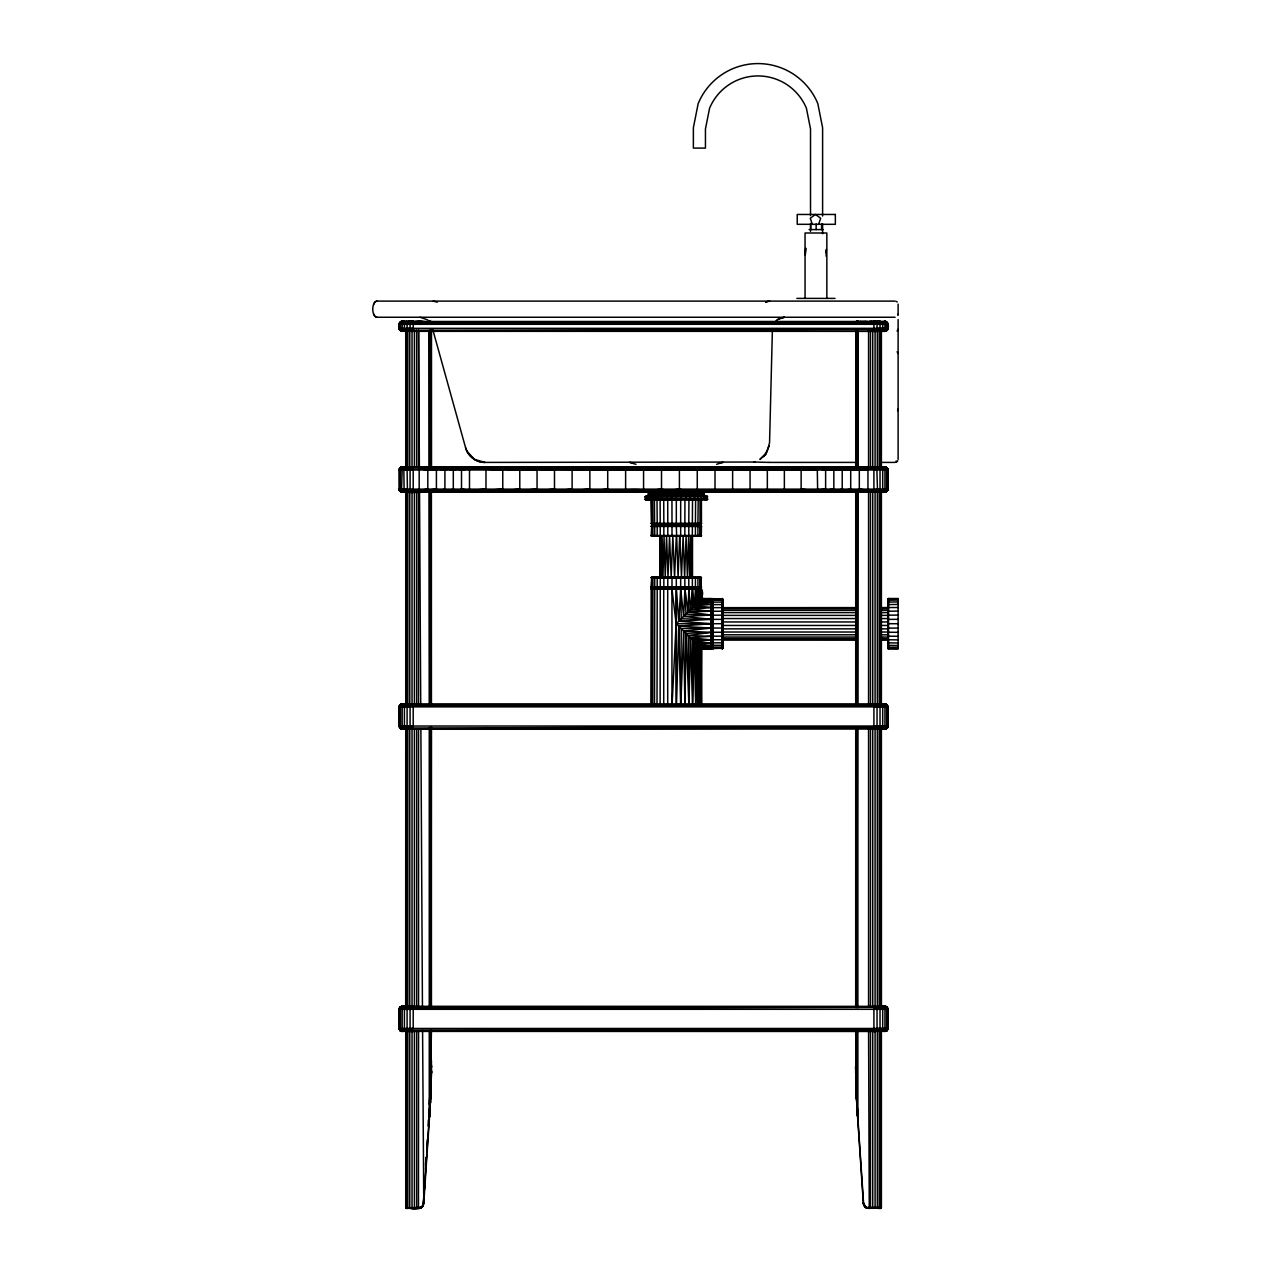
<?xml version="1.0" encoding="UTF-8"?>
<svg xmlns="http://www.w3.org/2000/svg" width="1272" height="1272" viewBox="0 0 1272 1272"><rect width="100%" height="100%" fill="white"/><g stroke="black" fill="none" stroke-linecap="round" stroke-linejoin="round"><path stroke-width="1.5" d="M430.572 433.386L430.636 330.227L430.683 467.142M430.572 1030.241L429.507 1117.039L423.767 1203.376L422.336 1206.874L419.299 1208.4L422.336 1206.874L423.767 1203.312L422.574 1030.288M430.572 1007.313L430.604 727.346M430.604 705.022L430.62 490.849L430.906 703.702M429.332 1115.099L431.144 1083.998L431.16 1030.447L430.715 1095.876L423.274 1205.315C420.173 1211.262 409.505 1208.4 405.736 1207.398L405.736 1030.765M431.335 727.298L431.16 1007.631L430.922 727.536M431.256 703.702L431.319 490.897L431.415 703.845M431.367 467.222L431.367 330.227M430.556 1082.567L431.462 1067.526L430.572 1050.068L431.208 1074.872L429.507 1117.039L431.399 1074.808L430.572 1050.068L431.367 1073.043L430.54 1050.386L430.524 1068.798M676.116 623.503L701.524 648.911L711.541 648.656L711.541 628.034L712.622 625.872L711.605 623.709L676.116 623.773L676.322 588.92L678.787 621.229L711.096 623.709L678.787 626.174L676.434 703.988L676.116 623.503L671.95 588.92L674.16 587.41C682.364 593.436 708.075 578.951 701.524 598.508L676.116 623.916L672.141 703.973M856.247 1030.559L856.247 1091.917L857.869 1117.054L856.787 1103.73L855.659 1067.526L856.819 1048.891L855.674 1071.231L857.185 1110.742L863.306 1202.899L866.041 1207.907C870.016 1209.608 861.764 1206.094 863.561 1202.915L856.485 1097.847L855.69 1030.924M855.69 1007.329L855.722 727.361M855.706 703.845L855.738 491.008L855.865 703.702M855.738 467.365L855.754 330.243M856.199 727.536L856.008 1007.631L855.881 727.536M856.215 703.702L856.374 490.897L856.517 705.022M856.263 1006.868L856.342 728.999M856.358 703.273L856.422 490.928M856.438 467.142L856.485 330.227L856.565 467.365M857.01 1031.767L856.931 1103.317L857.869 1117.054L856.485 1097.847L856.549 1030.241M857.042 1005.929L857.376 727.711M857.408 703.861L857.662 491.215M857.694 467.365L857.869 330.243L857.869 467.317M431.431 1030.924L430.079 1105.702L430.111 1031.767M856.231 1052.373L856.39 1091.996L855.659 1067.526L856.724 1050.163L855.738 1071.263L856.74 1099.835L855.659 1067.526L856.549 1050.068L855.881 1071.294L856.899 1105.686L856.883 1031.767M884.612 703.877L887.236 704.863L888.031 706.866L399.106 706.866C403.415 702.844 401.729 702.748 399.106 706.866L399.106 726.026L888.031 726.026L887.729 727.346L884.183 729.031C881.226 728.236 889.478 729.969 887.665 726.026L887.665 706.866C885.551 702.701 883.833 702.891 888.031 706.866L887.904 726.757L886.043 728.856L882.879 728.522M882.879 1030.94L886.886 1030.813L888.031 1028.46L886.886 1030.813L883.134 1030.94L886.043 1031.29L887.904 1029.175L887.729 1007.996L885.678 1006.359L402.509 1006.295L400.235 1006.931L399.106 1009.3L399.106 1028.46L400.235 1030.813L402.509 1031.465L403.987 1030.94L400.235 1030.813L399.106 1028.46L888.031 1028.46L887.904 1008.585L886.886 1006.931L884.469 1006.295L883.134 1006.82L886.886 1006.931L888.031 1009.3L399.106 1009.3L400.235 1006.931L402.652 1006.295L403.987 1006.82L400.235 1006.931L399.106 1009.3M651.757 577.409L651.375 587.346L651.725 577.329L700.618 577.329L701.142 586.917L660.279 587.346L660.407 536.005L660.788 577.329M692.365 525.988L692.238 577.329L691.873 536.005L691.3 577.329L690.569 536.005L689.678 577.329L688.613 536.005L687.421 577.329L686.085 536.005L684.638 577.329L683.096 536.005L681.474 577.329L679.789 536.005L651.185 535.75L651.725 525.924L701.46 526.179L701.27 535.941L679.645 536.005L678.071 577.329L676.322 525.988M711.541 647.146L700.443 647.83L701.095 704.004L701.413 648.784L711.605 648.402M430.874 1030.559L430.652 1093.952L431.447 1071.231L431.431 1073.012M430.636 1051.737L431.001 1084.237L431.176 1058.129L431.462 1067.526M856.247 1088.101L856.549 1050.068L856.342 1051.674M855.738 1067.812L856.724 1050.163L856.024 1086.129M431.319 1078.115L431.319 1076.668L429.252 1117.054L431.447 1069.482L431.144 1078.561L431.383 1071.263M680.727 703.925L681.236 628.622L711.541 628.034L712.622 630.149L711.35 632.295L688.2 635.587L688.883 703.973L685.974 633.345L711.096 632.327L683.636 631.023L680.854 703.941M431.033 1088.037L430.652 1093.952M855.977 1084.205L856.024 1030.447L856.183 1086.161M648.656 491.787L648.704 490.626C636.382 488.559 623.868 490.07 611.307 490.626L607.714 489.132L592.72 490.626L589.858 489.132L556.277 491.723L554.497 489.132L554.497 469.972L556.134 469.241C658.864 469.829 761.658 470.211 864.849 468.414L887.745 469.241L887.792 490.292L886.155 491.914L881.114 491.787M855.706 1062.899L856.724 1050.163M430.493 1099.771L429.888 1109.216L430.715 1095.876L429.252 1117.054L429.252 1031.528M630.26 469.241L630.403 467.38M685.004 703.957L685.974 633.345M855.754 1073.027L855.738 1069.514M888.031 623.709L888.524 598.508L898.112 598.508L898.112 648.911L888.269 648.847L888.031 623.709L898.112 623.709M429.65 1115.449L429.507 1117.007L429.841 1112.316L429.252 1117.054L430.381 1101.727M430.286 1101.791L429.252 1117.054L429.841 1112.316M431.144 1059.958L431.176 1058.129M689.011 703.988L690.33 637.701L711.35 636.27L712.622 634.203L711.605 632.2M712.686 619.369L713.115 648.529L722.703 648.005L722.703 599.891L722.194 598.889L712.861 598.953L712.686 619.369L722.623 619.369M855.69 1072.996L855.738 1071.263L855.992 1072.709M856.74 1099.835L856.167 1090.009L856.644 1097.863L856.247 1091.917M692.62 703.973L694.146 641.533L711.541 639.737M887.745 469.241L886.282 467.317L883.118 467.38L886.155 467.174L887.792 468.812L887.792 490.292L886.393 491.723L864.785 492.153L864.849 490.595L859.316 489.132L855.102 490.595L850.714 489.132L834.75 491.803M898.112 598.889L888.094 599.128L888.031 609.193M695.736 703.925L697.279 644.666L711.541 642.821M772.358 331.006L769.56 442.751L766.873 452.323L759.925 459.446L766.014 453.834L763.598 456.696M431.176 1056.364L430.667 1052.469M431.224 1082.265L430.874 1088.101M611.53 469.241L611.88 467.38M688.804 588.491L688.2 611.832L711.541 615.171L712.622 617.27L711.541 628.034M406.007 491.787L400.966 491.914L399.329 490.292L399.376 469.241L419.172 468.812L427.805 469.972L429.093 466.951L411.174 467.317L410.077 469.972L410.077 489.132L411.476 492.153L884.914 492.153L887.458 490.626L887.665 489.132L884.914 492.153L883.436 491.787L884.946 489.132L884.946 469.972L883.245 467.317L881.019 467.38M699.775 588.491L699.6 600.416L711.541 602.101L711.541 619.369L712.622 621.531L711.605 623.709M407.867 1030.765L407.867 1207.398C411.81 1209.243 417.232 1208.702 421.302 1207.049L423.194 1204.6L423.783 1197M424.228 1185.186L424.53 1177.3M855.69 1072.614L855.738 1071.263M880.144 639.816L888.031 639.816L888.269 648.466L898.112 648.529M648.974 467.38L649.038 469.241M676.322 536.005L674.573 577.329L672.856 536.005L671.171 577.329L669.549 536.005L668.007 577.329L666.56 536.005L665.224 577.329L664.032 536.005L662.966 577.329L662.076 536.005L661.345 577.329L660.788 536.005L660.407 577.329L660.12 499.705M430.89 1090.199L430.874 1091.933C431.669 1061.611 430.524 1096.146 431.049 1082.329M430.477 1097.879L430.715 1095.876L430.62 1097.847M430.588 1087.926L431.033 1078.211L431.24 1080.405M423.56 1202.819L423.862 1197L423.767 1203.376L422.336 1206.874M424.164 1191.085L424.896 1177.268M425.5 1165.438L425.913 1157.552M430.429 1101.775L430.079 1105.702L430.445 1101.775L430.19 1103.746M592.895 469.241L593.436 467.38M648.704 490.626L661.504 489.132L667.418 490.626L667.196 491.787M805.621 248.342L805.255 255.068L805.796 248.342M826.132 252.858L826.323 249.487L826.116 256.213M424.244 1191.085L425.055 1177.268M425.5 1169.381L426.2 1157.536M426.772 1147.678L427.233 1139.792M428.028 1125.974L428.378 1120.06M429.3 1104.271L429.634 1098.356M408.582 329.734L407.326 331.34L405.879 330.338L404.416 328.335L404.416 324.296L411.587 323.581C412.239 319.574 425.516 321.657 429.252 322.293L431.335 321.784L399.885 322.293C397.389 325.521 399.042 333.502 404.242 330.831L405.148 329.734M408.058 728.522L406.531 728.856L404.416 726.026L404.416 706.866L410.077 706.866L411.587 706.151L411.969 703.877L875.152 703.877L885.678 703.925L887.665 706.866L886.791 706.151M408.058 1030.94L406.531 1031.29L404.416 1028.46L404.416 1009.3L410.077 1009.3L411.587 1008.585L411.969 1006.295L413.209 1006.359L413.209 1031.401L411.969 1031.465L401.078 1031.29L399.217 1029.175L399.392 1007.996L401.443 1006.359M405.148 322.897L404.242 321.816C399.456 319.256 398.47 325.775 399.217 329.066L401.078 331.165L411.969 331.34L875.152 331.34L875.534 329.066L877.044 328.335L882.704 328.335L882.704 324.296L880.971 321.419M404.242 728.522L400.235 728.395L399.106 726.026L401.078 728.856L411.969 729.031L875.152 729.031L875.534 726.757L877.044 726.026L882.704 726.026L882.704 706.866L879.811 703.877M855.786 1062.931L855.961 1067.621M405.498 1029.175L410.077 1028.46L411.587 1029.175L411.794 1031.29L413.209 1031.401L875.152 1031.465L875.534 1029.175L877.044 1028.46L882.704 1028.46L882.704 1009.3L880.59 1006.47L879.063 1006.82M504.539 467.38L503.537 467.317L502.758 469.972L466.713 468.366L419.172 468.812L436.407 469.972L438.538 469.241L439.253 467.38M574.419 469.241L575.151 467.38M399.456 328.335L401.443 331.276L404.925 329.734L401.555 331.165L399.456 328.335L400.33 329.066M402.938 703.877L399.392 705.562L399.392 727.346L401.443 728.983L403.987 728.522L401.237 728.856L399.106 726.026M400.95 1030.463L399.456 1028.46L401.443 1031.401L404.242 1030.94M856.597 1099.803L857.869 1117.054L857.869 1031.528M855.865 1058.097L855.865 1059.926L856.056 1054.695M405.784 1207.891L419.919 1207.891L422.431 1206.603L421.08 1207.907M405.498 323.581C406.181 320.083 407.644 322.229 404.369 321.482L402.175 324.296L402.175 328.335L404.369 331.165L407.088 329.734M898.112 409.043L897.571 410.665M855.754 322.293L856.692 321.275L855.754 322.293L887.236 322.293C889.748 325.521 888.079 333.502 882.879 330.831L881.973 329.734M880.653 1030.765L880.653 1207.398L879.27 1208.4L880.971 1208.273L867.472 1208.273L864.515 1206.174L863.306 1202.867L865.866 1207.557L881.385 1207.398L880.431 1208.4L881.385 1207.398L881.385 1030.765M556.134 469.241L557.072 467.38M431.144 1078.561L431.176 1076.7M855.865 1080.405C855.802 1066.906 856.056 1081.995 855.802 1076.668L855.786 1078.497M856.485 1051.737L856.231 1055.41M430.238 1105.67L430.047 1107.578L430.063 1103.412L429.984 1107.658M887.458 490.626L864.849 490.595C804.222 490.404 745.615 488.702 686.069 490.626L685.656 491.787M438.538 469.241L444.914 469.972L448.11 469.241L449.175 467.38M431.192 1082.297L431.144 1083.998M405.498 329.066L410.077 328.335L411.587 329.066L411.969 331.34L412.239 329.734L413.209 330.704L884.612 331.34L887.236 330.338L873.912 330.704L874.882 329.734L875.152 331.34L886.043 331.165M854.673 491.803L855.102 490.595M856.151 321.784L865.994 321.275L868.569 322.293L869.269 321.275L875.152 321.307L874.882 322.897L873.912 321.943L407.867 322.293L406.325 321.307M429.634 1113.843L429.252 1116.959L429.745 1112.269M711.541 602.101L711.35 598.953L701.413 598.619L701.015 588.427M482.342 491.612L487.685 491.787L419.172 491.914C456.473 489.625 395.131 496.032 399.456 489.132L399.329 468.812L400.966 467.174L404.003 467.38L400.966 467.174L399.376 469.241M521.6 491.787L519.787 489.132L519.787 469.972L537.054 469.972L539.249 467.38M882.545 467.38L885.248 467.317L887.665 469.972L887.379 468.366L884.787 466.951L402.334 466.951L399.106 469.972L888.031 469.972L886.012 467.317L883.849 467.174M429.252 1116.959L429.936 1110.742M520.407 469.241L521.727 467.38M448.11 469.241L453.293 469.972L457.475 469.241L458.89 467.38M630.117 491.787L629.99 490.626M704.577 490.626L703.988 491.787M399.885 1030.463L887.236 1030.463L884.612 1031.465L883.261 1030.94L885.884 1031.29L888.031 1028.46M895.075 317.253L376.925 317.253C371.345 316.394 371.345 301.957 376.925 301.114L895.075 301.114M671.473 496.255L671.473 499.642L707.582 499.212L707.041 496.175L645.079 496.684L645.604 499.705L671.473 499.642M681.172 499.642L681.172 496.255M484.171 467.476L487.748 467.38L486.635 467.317L485.983 469.972L485.983 489.132L487.128 492.153L461.482 492.153L825.608 492.153L826.482 490.595L825.623 489.132L825.623 469.972L826.593 469.288L867.949 468.812M702.955 492.852C693.129 493.393 679.614 491.072 671.68 494.172C679.614 497.257 693.129 494.951 702.955 495.476L702.828 492.662L704.45 494.172L702.828 496.175M680.838 495.476L680.838 492.852M457.475 469.241L461.513 469.972L466.57 469.241L467.746 466.951L476.666 466.951L467.158 467.317L486.206 468.366L810.709 468.366L833.828 469.972L867.949 469.972M671.998 525.988L671.998 535.941M651.121 499.705L651.646 523.905L680.663 523.841L680.695 499.705M671.998 577.409L671.998 587.346M680.663 535.941L680.663 525.988M680.663 587.346L680.663 577.409M408.407 323.581L409.457 321.275L413.209 321.419L413.209 331.276L411.667 330.338L399.885 330.338M408.407 706.151L409.536 703.877M408.407 1008.585L409.059 1006.47L410.013 1006.82M878.713 329.066L877.585 331.34L876.79 329.734M878.713 726.757L878.062 728.856L877.108 728.522M878.713 1029.175L878.062 1031.29L877.108 1030.94M884.914 492.153L886.393 491.723L886.632 489.132L886.6 469.241L884.946 469.972M722.925 490.626L722.146 491.787M431.431 1062.931L431.256 1058.097M407.867 322.293L408.582 321.275L406.15 321.784M418.456 1207.891L418.552 1030.765M421.255 1207.557L419.649 1208.273M857.869 322.293L858.584 321.275L856.167 321.419M700.49 587.41L700.49 588.427L700.3 587.41L700.3 588.427L699.918 587.41L699.33 588.427L698.567 587.41L697.628 588.427L696.515 587.41L695.243 588.427L693.812 587.41L692.238 588.427L690.537 587.41L688.74 588.427L686.816 587.41L684.829 588.427L678.485 587.41L676.322 588.427L651.185 588.682L651.121 703.925M722.623 599.128L712.686 599.128M373.889 304.135L374.779 302.005M667.53 467.38L667.784 469.241M897.873 315.377L898.112 314.216M406.833 467.38L404.846 467.317L403.844 469.241L404.099 490.626L406.802 491.787M881.973 322.897L885.678 321.355L888.031 324.296L399.106 324.296L401.443 321.355L403.924 321.307L405.927 322.897M741.035 490.626L740.081 491.787M885.678 331.276L888.031 328.335L399.106 328.335L401.443 331.276M835.529 491.739L835.831 490.595L842.207 489.132L845.387 490.595L844.64 491.803M649.626 495.683L648.195 494.172L649.626 492.662M680.663 523.841L701.46 523.651L701.397 496.255M700.888 587.346L701.015 577.329M758.859 490.626L757.746 491.787M712.686 648.275L722.703 648.402M898.112 329.337L897.094 331.086M769.194 446.075L764.965 455.074M405.498 706.151L407.326 703.877M405.498 1008.585L406.531 1006.47L408.058 1006.82M881.623 329.066L879.811 331.34L878.539 329.734M881.623 726.757L880.59 728.856L879.063 728.522M881.623 1029.175L880.59 1031.29L879.063 1030.94M400.521 469.241L399.456 469.972L401.109 467.317L403.272 467.174M410.331 329.734L409.536 331.34L408.407 329.066M876.79 322.897L877.585 321.307L880.971 321.784M873.912 1030.813L875.327 1031.29L873.912 1031.401L873.912 1006.359L875.152 1006.295L875.534 1008.585L877.044 1009.3L881.623 1008.585M411.269 322.897L411.031 321.419M419.537 321.784L421.716 321.419M415.388 1208.273L418.552 1207.398M666.751 496.255L666.751 499.642M685.91 499.642L685.91 496.255M858.854 321.784L861.033 321.419M867.361 321.419L868.569 322.293L871.733 321.419M868.569 1030.765L869.269 1208.4L879.254 1207.398L879.254 1030.765M776.349 490.626L775.077 491.787M611.609 491.787L611.307 490.626M671.807 492.852C665.86 490.372 665.86 497.956 671.807 495.476M685.242 495.476L685.242 492.852M818.659 224.317L820.647 218.228L815.463 214.459L810.28 218.228L812.267 224.317M401.443 728.983L399.456 726.026L402.047 728.856L404.607 728.522M883.261 330.831L882.307 329.734L885.566 331.165L887.904 329.066L887.904 323.581L885.678 321.355L882.307 322.897L884.612 321.307L887.236 322.293M886.171 1007.297L887.665 1009.3L886.043 1006.47L882.879 1006.82M667.784 525.988L667.784 535.941M684.861 523.841L684.94 499.705M667.784 577.409L667.784 587.346M684.861 535.941L684.861 525.988M671.998 588.427L669.883 587.41L667.705 588.92L667.705 703.925M684.861 587.346L684.861 577.409M887.665 489.132L887.141 491.262L883.833 491.914M403.908 491.787L399.98 491.262L400.489 469.972L402.509 467.317L405.053 467.38M793.474 490.626L792.027 491.787M686.021 467.38L686.467 469.241M857.328 1110.774L857.058 1103.412L857.869 1117.054L856.74 1101.727M406.388 728.522L404.369 728.856L402.175 726.026L402.175 706.866L405.418 703.877M406.388 1030.94L404.369 1031.29L402.175 1028.46L402.175 1009.3L404.369 1006.47L406.388 1006.82L406.468 729.11M880.033 322.897L882.752 321.482L884.946 324.296L884.946 328.335L883.627 330.338L881.703 331.34L880.033 329.734M854.657 467.349L855.134 469.288M881.703 703.877L884.946 706.866L884.946 726.026L882.752 728.856L880.733 728.522M880.653 729.11L880.653 1006.947L882.752 1006.47L884.946 1009.3L884.946 1028.46L882.752 1031.29L880.733 1030.94M821.251 491.58L825.608 492.153L808.579 491.787L810.2 490.626L825.623 489.132M651.725 536.005L651.757 525.988M399.106 324.296L401.443 321.355L404.925 322.897C404.544 319.542 397.866 323.152 401.078 321.482L404.925 322.897L402.795 321.355M399.106 706.866L400.235 704.513L402.652 703.877M885.678 728.983L888.031 726.026M404.989 491.787L401.507 490.626L402.175 469.972L401.237 469.241M399.392 322.993L400.426 322.293L399.456 324.296L401.555 321.482M399.392 705.562L400.426 704.863L399.456 706.866L401.555 704.052L411.969 703.877M399.392 1007.996L400.426 1007.297L399.456 1009.3L401.555 1006.47L404.242 1006.82M887.729 329.655L886.695 330.338L887.665 328.335M887.347 726.757L886.695 728.029L886.632 706.866L883.197 703.877M887.729 1029.764L886.695 1030.463L887.665 1028.46L885.566 1031.29M662.251 496.255L662.251 499.642M690.394 499.642L690.394 496.255M405.927 329.734L402.683 331.165L400.489 328.335L400.489 324.296L402.683 321.482L404.003 321.943M405.1 728.522L402.683 728.856L400.489 726.026L400.489 706.866L403.924 703.877M405.1 1030.94L402.683 1031.29L400.489 1028.46L400.489 1009.3L402.683 1006.47L405.1 1006.82M881.194 322.897L884.438 321.482L886.632 324.296L885.471 330.338L883.197 331.34L881.194 329.734M886.632 726.026L884.438 728.856L882.021 728.522M882.021 1006.82L884.438 1006.47L886.632 1009.3L886.632 1028.46L884.438 1031.29L882.021 1030.94M863.561 1202.915L863.847 1205.315L867.472 1208.273M667.403 492.852C661.678 490.435 661.678 497.893 667.403 495.476M689.392 495.476L689.392 492.852M400.95 1007.297L399.456 1009.3M886.171 1030.463L887.665 1028.46M878.539 322.897L879.922 321.784M663.841 525.988L663.841 535.941M688.804 523.841L688.931 499.705M663.841 577.409L663.841 587.346M688.804 535.941L688.804 525.988M667.816 588.427L665.828 587.41L663.73 588.92L663.73 703.925M688.804 587.346L688.804 577.409M593.213 491.787L592.72 490.626M711.605 615.203L712.622 613.215L711.605 611.291L712.622 609.479L711.605 607.793L712.622 606.219L711.605 604.788L712.622 601.465L711.605 600.702L712.622 600.114L711.605 599.732L712.622 599.541L711.605 599.541L712.622 599.732M704.386 467.38L705.038 469.241M878.873 467.38L880.431 467.317L882.704 469.972L882.704 489.132L880.51 491.723L878.952 491.787M653.315 587.41L652.154 588.427L652.154 587.41L653.315 588.427L654.078 587.41L660.279 587.346M408.853 321.784L409.536 321.307L410.331 322.897M878.268 1207.891L876.09 1208.273M658.101 496.255L658.101 499.642M694.544 499.642L694.544 496.255M663.253 492.852L659.452 492.852L658.991 494.172L659.452 495.476L663.253 495.476M693.192 495.476L693.192 492.852M801.137 469.972L801.137 489.132L826.1 491.739L799.388 491.787L816.37 492.153L817.626 489.132L817.26 467.842L816.37 466.951L809.072 467.38L819.979 467.317L799.325 467.38L826.069 467.301L826.593 469.288M413.209 491.914L404.416 489.132M692.365 523.841L692.525 499.705M660.279 588.491L660.12 703.925M692.365 587.346L692.238 536.005L691.873 577.329L691.332 537.977M406.468 1207.398C409.107 1208.686 405.307 1209.052 406.468 1207.398L406.468 1030.765M651.503 499.705L651.503 523.396L654.571 523.905L654.396 496.255M407.215 322.293L408.392 321.307L409.441 322.897M649.833 496.175L648.958 494.172L649.833 492.662L694.814 492.662M702.955 495.476L648.943 495.476L694.814 496.175M439.349 491.787L436.407 489.132L411.238 491.723M888.031 648.386L888.094 599.128M722.56 467.38L723.418 469.241M844.624 467.349L845.451 469.288M574.96 491.787L572.114 489.132L556.055 490.626M804.222 491.628L799.945 492.153L877.219 491.723L873.912 491.914L876.821 492.153L877.489 490.626L876.79 466.951L809.66 466.951L826.466 468.414M877.712 1207.891L866.582 1208.146M879.159 1207.891L878.539 1208.4L880.622 1208.273M406.468 329.734L404.607 331.34L402.509 330.338M656.114 492.852L656.114 495.476M696.531 495.476L696.531 492.852M701.635 499.705C704.736 499.562 706.501 490.96 707.327 499.642L645.317 499.642L651.248 499.642L651.248 496.255M657.211 525.988L657.211 535.941M695.434 523.841L695.625 499.705M657.211 577.409L657.211 587.346M695.434 535.941L695.434 525.988M657.211 588.491L657.02 703.925M695.434 587.346L695.434 577.409M402.795 331.276L404.814 329.734L401.078 331.165M857.217 321.784L857.853 321.275L856.501 321.419M405.482 329.734L403.367 331.34L400.95 330.338M740.511 467.38L741.56 469.241M887.665 469.972L887.792 468.812M896.044 462.261L897.793 460.734M653.331 492.852L653.331 495.476M699.314 495.476L699.314 492.852M466.713 468.366L486.635 467.317L461.577 466.951L487.192 466.951L400.855 467.317L402.556 466.951M654.714 525.988L654.714 535.941M654.714 577.409L654.714 587.346M697.931 535.941L697.931 525.988M654.714 588.491L654.492 703.925M697.931 587.346L697.931 577.409M888.031 628.114L898.112 628.082M410.013 728.522L409.059 728.856L407.088 726.026L405.498 726.757M410.013 1030.94L409.059 1031.29L408.407 1029.175M877.108 1006.82L878.062 1006.47L878.713 1008.585M876.392 467.38L873.912 467.174L886.282 467.317L887.443 469.241M651.169 492.852L651.169 495.476M701.476 495.476L701.476 492.852M404.623 322.293L405.402 321.482L407.088 322.897M882.498 728.029L880.796 729.031M652.886 525.988L652.886 535.941M698.249 496.255L697.931 523.841L700.013 523.396L700.013 499.705M652.886 577.409L652.886 587.346L655.016 588.427L656.129 587.41L657.401 588.427L658.832 587.41L663.92 588.427M699.775 535.941L699.775 525.988M652.886 588.491L652.647 703.925M699.775 587.346L699.775 577.409M648.704 499.642C650.707 495.047 644.554 495.221 646.844 499.642M703.941 499.642L705.976 499.467L705.801 496.255M834.734 467.349L835.911 469.288M404.925 329.734L401.237 331.165L399.106 328.335M887.729 727.346L885.884 728.856L883.134 728.522L884.326 728.983M758.192 467.38L759.416 469.241M651.757 523.841L701.27 523.841L701.142 499.705M701.015 536.005L701.015 525.924M651.757 588.491L651.503 703.925M449.318 491.787L444.914 489.132L438.697 490.626M646.844 496.255L645.524 496.43L645.794 499.705M402.795 728.983L404.003 728.395L401.555 728.856L399.774 726.757L400.489 726.026M886.632 324.296L887.347 323.581L885.566 321.482M401.555 1031.29L399.774 1029.175L400.489 1028.46M886.632 706.866L886.695 704.863L884.183 703.877M886.632 1009.3L886.695 1007.297L883.261 1006.82L884.612 1006.295M765.251 467.38L766.126 467.317M766.237 491.723L765.362 491.787M539.105 491.787L537.054 489.132L537.054 469.972M712.686 600.257L722.623 600.257M722.623 647.146L712.686 647.146M888.094 600.257L898.112 600.018M775.538 467.38L776.953 469.241M828.231 467.38L829.169 467.317M828.978 491.723L828.04 491.787M528.691 491.787L527.88 491.723M527.419 467.317L528.246 467.38M882.243 492.153L885.376 491.723L882.704 489.132M712.686 602.101L722.623 602.101M711.541 645.317L699.6 646.987L698.249 703.957L698.551 645.938L711.096 645.54L697.279 644.666L698.09 703.925M722.623 645.317L712.686 645.317M888.094 602.101L898.112 601.879M402.509 322.293L404.607 321.307L406.468 322.897M884.612 728.029L881.432 728.522M782.471 467.38L783.473 467.317M783.568 491.723L782.566 491.787M399.456 324.296L400.33 323.581M399.456 706.866L400.33 706.151M887.665 726.026L885.073 728.856L882.514 728.522M792.504 467.38L793.569 467.317L794.11 469.241M511.328 491.787L510.39 491.723M509.929 467.317L510.867 467.38M712.686 604.598L722.623 604.598M722.623 642.821L712.686 642.821M888.094 604.598L898.112 604.407M459.081 491.787L453.293 489.132L448.348 490.626M400.95 322.293L403.367 321.307L405.482 322.897M776.047 320.687L779.577 318.334L784.49 317.253L777.383 319.638M818.802 467.38L476.078 467.317M504.443 491.787L503.442 491.723L502.758 489.132L502.758 469.972M402.509 703.877L399.885 704.863L887.236 704.863M402.509 1006.295L403.86 1006.82L399.885 1007.297L887.236 1007.297M886.043 704.052L873.912 703.925L873.912 728.983L884.612 729.031L887.236 728.029L401.078 728.856M494.331 491.787L493.266 491.723M492.789 467.317L493.854 467.38M401.062 329.066L402.175 328.335M884.946 324.296L886.059 323.581M401.062 726.757L402.175 726.026M888.031 647.194L898.112 647.384M884.946 706.866L886.059 706.151M401.062 1029.175L402.175 1028.46M884.946 1009.3L886.059 1008.585M712.686 607.666L856.533 607.603M399.456 469.972L400.966 467.174M877.569 469.241L881.21 469.241M468.541 491.787L461.513 489.132L457.793 490.626M880.033 469.972L880.033 489.132L873.912 491.262M409.155 491.787L402.175 489.132M712.622 646.717L711.605 647.877L712.622 647.877L711.605 647.687L712.622 647.289L711.605 646.717L712.622 645.953L711.605 645.015L712.622 643.902L711.605 642.614L712.622 641.199L711.605 636.111M407.899 491.723L407.438 490.626L410.077 489.132L413.209 490.292L428.934 490.626L466.935 490.626L485.983 489.132M419.76 321.419L412.033 322.293L410.745 321.307L410.125 322.293L413.209 321.943L412.239 322.897L411.969 321.307M428.267 321.784L421.604 321.784M867.583 321.784L860.921 321.784M878.268 321.784L871.622 321.784M408.853 1207.891L415.499 1207.891M868.569 1207.398L876.201 1207.891M887.792 490.292L884.676 492.153M403.017 329.066L404.416 328.335M882.704 324.296L884.104 323.581M403.017 726.757L404.416 726.026M882.704 706.866L884.104 706.151M403.017 1029.175L404.416 1028.46M882.704 1009.3L884.104 1008.585M712.686 611.228L722.623 611.228M722.623 636.175L712.686 636.175M888.094 611.228L898.112 611.101M883.118 321.943L884.326 321.355M399.106 1028.46L400.235 1030.813L404.003 1030.813M883.118 1006.931L884.326 1006.359M816.37 466.951L799.881 466.951L806.051 467.492M816.37 492.153L818.58 491.787M405.689 728.522L402.509 728.029M405.689 1030.94L403.463 1031.29M716.645 464.296L722.369 462.436M873.912 330.704L875.327 331.165L873.912 331.276L873.912 321.355L878.062 321.419L880.033 324.296L881.623 323.581M877.585 703.877L878.713 706.151L881.623 706.151M882.704 469.972L884.358 469.241M411.667 330.338L887.904 329.066M399.217 323.581L873.912 322.993L875.454 322.293L875.152 321.307M399.885 728.029L887.904 726.757M399.217 706.151L873.912 705.562L875.454 704.863L875.152 703.877M411.667 1030.463L887.904 1029.175M399.217 1008.585L875.454 1007.297M399.217 329.066L413.209 328.335M873.912 324.296L887.904 323.581M399.217 726.757L413.209 726.026M873.912 706.866L887.904 706.151M399.217 1029.175L413.209 1028.46M873.912 1009.3L887.904 1008.585M402.175 469.972L403.844 469.241M873.912 322.993L877.044 324.296L878.713 323.581M408.407 726.757L410.077 726.026L413.209 727.346M873.912 705.562L877.044 706.866L878.713 706.151M402.795 1031.401L403.86 1030.94L401.078 1031.29M431.256 1059.926L431.033 1058.924M881.321 492.153L882.307 491.723M403.86 321.816L413.209 321.355L410.745 321.307M767.239 301.48L765.585 302.148L769.64 301.114M873.912 331.276L874.993 330.831M873.912 728.983L886.043 728.856M873.912 1031.401L886.043 1031.29M404.607 1030.94L402.047 1031.29M882.514 1006.82L885.073 1006.47M711.541 599.128L701.524 598.508M873.912 490.292L877.044 489.132M712.686 615.171L722.623 615.171M722.623 632.248L712.686 632.248M888.094 615.171L898.112 615.092M403.288 491.914L400.966 491.914L399.329 490.292M882.053 467.38L884.612 467.317M884.692 491.723L882.132 491.787M875.534 323.581L875.454 322.293L873.912 321.943L875.327 321.482L873.912 321.355L883.261 321.816M873.912 704.513L875.327 704.052M413.209 1030.813L411.794 1031.29L413.209 1031.401M873.912 1006.931L886.043 1006.47M403.876 467.317L406.102 467.38M857.471 1115.449L857.185 1110.742L857.614 1117.007M401.873 467.317L404.575 467.38M404.464 491.787L400.76 490.626L400.728 491.723L411.699 491.787M404.416 469.972L410.077 469.972M431.208 1062.963L431.447 1066.111M399.742 468.366L413.209 467.842M649.833 492.662L648.943 492.852L703.702 492.852L702.828 492.662M431.256 1067.844L431.383 1066.143L431.462 1067.78M406.531 321.482L408.582 322.897M411.047 321.816L413.209 321.355L410.411 321.482L413.209 321.943L411.667 322.293L413.209 322.993M835.831 490.595L833.828 489.132L809.771 491.723M405.402 704.052L406.325 703.877M405.402 1006.47L406.325 1006.295M880.796 1031.465L881.735 1031.29M375.876 301.321L376.925 301.114M864.849 469.288L864.849 468.414L867.949 467.842L887.379 468.366M649.69 492.852L650.787 492.662M652.886 587.346L651.757 587.346M722.623 628.034L712.686 628.034M888.094 619.369L898.112 619.337M873.912 467.842L877.171 467.317L873.912 467.174M702.446 495.683L703.702 495.476M399.98 490.626L399.456 489.132L399.662 490.626L413.209 490.292M719.395 463.008L723.196 462.404M403.463 704.052L404.607 703.877M403.463 1006.47L405.689 1006.82L405.736 729.11M883.658 1031.29L881.432 1030.94M428.855 469.241L486.206 468.366M707.041 499.705L705.849 499.705M700.999 523.905L699.807 523.905M419.172 490.292L427.805 489.132L429.141 492.153M402.047 704.052L403.367 703.877M402.047 1006.47L404.607 1006.82M885.073 1031.29L882.514 1030.94M659.452 495.476L657.847 496.175M667.418 490.626L679.407 489.132L686.069 490.626M877.473 468.366L873.912 468.812L877.044 469.972M854.975 491.739L867.949 491.262M403.86 330.831L413.209 330.704M873.912 321.943L874.993 321.816M855.086 468.414L867.949 467.174L864.785 466.951L864.849 468.414M466.935 490.626L486.556 491.723L467.953 492.153L487.685 491.787M753.278 462.038L484.982 462.404C476.141 462.531 467.873 456.139 465.568 447.649L432.862 329.909M502.758 489.132L467.365 491.723L476.555 491.723M537.054 489.132L503.442 491.723M538.072 490.626L554.497 489.132M503.076 490.626L519.787 489.132M413.209 321.355L412.128 321.816M401.078 704.052L413.209 703.925L413.209 728.983L411.794 728.856L411.587 726.757M401.078 1006.47L413.209 1006.359M810.248 467.317L810.709 468.366L826.069 467.301L800.438 467.317M462.006 491.787L465.854 491.58M711.541 600.257L699.6 600.416L697.931 588.491M799.388 491.787L804.747 491.612M711.541 611.228L688.2 611.832L684.861 588.491M815.893 491.914L825.099 491.803M809.087 229.596L823.191 229.596M796.876 298.395L835.02 298.395M401.078 321.482L886.043 321.482M405.784 321.784L431.335 321.784M855.786 321.784L881.337 321.784M769.067 462.404L857.487 462.404M881.226 462.404L895.075 462.404M817.626 469.972L466.57 469.241M399.106 489.132L888.031 489.132M810.2 490.626L469.591 490.292L461.513 489.132L461.513 469.972M648.402 493.409L704.259 493.409M648.195 494.172L704.45 494.172M648.402 494.919L704.259 494.919M645.143 496.43L707.502 496.43M645.079 496.684L707.582 496.684M645.079 499.212L707.582 499.212M645.143 499.467L707.502 499.467M651.121 523.396L701.524 523.396M651.185 523.651L701.46 523.651M651.375 525.988L701.27 525.988M651.185 526.179L701.46 526.179M651.121 526.433L701.524 526.433M651.121 535.496L701.524 535.496M651.185 535.75L701.46 535.75M651.375 535.941L701.27 535.941M651.375 577.409L701.27 577.409M651.185 577.583L701.46 577.583M651.121 577.838L701.524 577.838M651.121 586.917L701.524 586.917M651.185 587.155L701.46 587.155M651.375 587.346L701.27 587.346M651.375 588.491L701.27 588.491M651.185 588.682L701.46 588.682M651.121 588.92L701.524 588.92L701.413 598.619L711.096 598.508L711.096 648.911L701.413 648.784L701.524 703.941L701.524 648.911M880.144 607.603L898.112 607.507M722.703 607.793L856.533 607.793M880.144 607.793L888.031 607.793M722.703 608.159L856.533 608.159M880.144 608.159L888.031 608.159M722.703 608.716L856.533 608.716M880.144 608.716L888.031 608.716M722.703 610.353L856.533 610.353M880.144 610.353L888.031 610.353M722.703 612.611L856.533 612.611M880.144 612.611L888.031 612.611M722.703 615.394L856.533 615.394M880.144 615.394L888.031 615.394M722.703 618.558L856.533 618.558M880.144 618.558L888.031 618.558M722.703 621.96L856.533 621.96M880.144 621.96L888.031 621.96M712.686 623.709L722.623 623.709M722.703 625.458L856.533 625.458M880.144 625.458L888.031 625.458M722.703 628.861L856.533 628.861M880.144 628.861L888.031 628.861M722.703 632.025L856.533 632.025M880.144 632.025L888.031 632.025M898.112 632.327L888.094 632.248M722.703 634.792L856.533 634.792M880.144 634.792L888.031 634.792M898.112 636.302L888.094 636.175M722.703 637.049L856.533 637.049M880.144 637.049L888.031 637.049M722.703 638.687L856.533 638.687M880.144 638.687L888.031 638.687M722.703 639.244L856.533 639.244M880.144 639.244L888.031 639.244M722.703 639.625L856.533 639.625M880.144 639.625L888.031 639.625M856.533 639.816L712.686 639.737M898.112 639.911L888.094 639.737M898.112 643.012L888.094 642.821M898.112 645.54L888.094 645.317M420.014 1207.398L406.15 1207.891M881.337 1207.891L867.202 1207.891L864.785 1206.874M420.539 1208.146L409.409 1207.891M468.319 467.38L487.748 467.38M800.501 491.723L816.847 491.914M428.982 467.317L419.172 467.174L429.093 466.951M755.298 462.07L769.019 462.404M799.325 467.38L802.918 467.476M688.2 635.587L711.096 636.302M711.096 647.384L699.6 646.987L699.982 703.957L700.443 647.83L711.096 648.529L701.047 648.418L701.142 703.925M864.737 491.803L867.949 491.914L864.785 492.153M711.096 600.018L700.443 599.589L700.013 588.92M538.12 469.241L554.497 469.972M503.044 469.241L519.787 469.972M419.172 491.262L429.03 491.723M425.897 491.612L429.268 491.787M419.172 467.842L428.887 468.366M711.096 611.101L690.33 609.701L688.931 588.92M867.949 467.174L864.785 466.951L867.949 467.842M873.912 1006.359L875.327 1006.47M430.954 321.419L429.268 321.275L429.904 321.784M420.142 317.253L427.758 319.924M884.469 703.877L887.061 704.863L888.031 706.866M657.847 492.662L659.452 492.852M413.209 467.174L411.651 467.38M433.275 301.114L437.282 302.195M883.754 703.877L885.073 704.052M867.949 490.292L859.316 489.132L859.316 469.972M817.53 468.812L825.623 469.972M884.565 466.951L886.155 467.174M882.514 703.877L883.658 704.052M883.658 1006.47L881.432 1006.82L881.385 729.11M629.449 462.404L636 464.296M702.446 492.662L703.702 492.852M857.089 1109.184L856.676 1101.759L856.931 1103.746M711.541 619.369L681.236 618.796L680.663 588.491M880.622 321.419L878.539 321.275L879.254 322.293M430.62 321.419L428.537 321.275L429.252 322.293M406.499 1208.273L408.582 1208.4L407.962 1207.891M649.69 495.476L650.787 496.175M406.325 331.34L404.623 330.338M880.796 703.877L881.735 704.052M406.325 729.031L404.623 728.029M880.796 1006.295L881.735 1006.47M405.402 1031.29L406.325 1031.465M630.292 462.436L633.265 463.008M375.765 317.014L376.925 317.253M410.983 468.366L413.209 468.812M411.667 728.029L413.209 728.983M466.888 451.147L474.329 459.367L484.982 462.404C476.141 462.515 467.889 456.155 465.568 447.649M402.445 492.153L399.662 490.626M411.063 490.626L413.209 491.262M410.935 469.241L413.209 469.972M411.794 704.052L413.209 704.513M411.794 1006.47L413.209 1006.931M411.587 329.066L413.209 329.655M873.912 1007.996L875.534 1008.585M411.587 1029.175L413.209 1029.764M881.273 466.951L882.275 467.317M412.128 330.831L413.209 331.276M873.912 328.335L875.534 329.066M411.587 323.581L413.209 324.296M873.912 726.026L875.534 726.757M411.587 706.151L413.209 706.866M873.912 1028.46L875.534 1029.175M411.587 1008.585L413.209 1009.3M873.912 329.655L875.454 330.338M873.912 727.346L875.454 728.029M411.667 704.863L413.209 705.562M873.912 1029.764L875.454 1030.463M411.667 1007.297L413.209 1007.996M471.228 467.174L469.861 467.842L469.495 469.972L469.495 489.132C468.398 490.944 472.325 492.82 470.274 491.914M884.326 331.276L882.275 329.655M883.118 1030.813L884.326 1031.401M402.795 1006.359L404.003 1006.931M896.235 301.353L897.221 302.005M882.704 328.335L884.104 329.066M403.017 323.581L404.416 324.296M882.704 726.026L884.104 726.757M403.017 706.151L404.416 706.866M882.704 1028.46L884.104 1029.175M403.017 1008.585L404.416 1009.3M885.678 1006.359L888.031 1009.3M711.541 607.666L694.146 605.885L692.365 588.491M884.946 328.335L886.059 329.066M401.062 323.581L402.175 324.296M884.946 726.026L886.059 726.757M401.062 706.151L402.175 706.866M884.946 1028.46L886.059 1029.175M401.062 1008.585L402.175 1009.3M409.139 467.38L407.867 467.317L407.088 469.972L407.438 490.626M711.541 604.598L697.279 602.753L695.434 588.491M896.044 461.084L896.903 461.8M400.489 469.972L399.329 468.812M897.094 351.788L898.112 353.536M856.453 1090.295L856.66 1095.144M884.946 489.132L886.361 490.626M652.886 523.841L652.647 499.705M657.211 523.841L657.02 499.705M880.033 489.132L881.067 490.626M400.489 489.132L401.507 490.626M374.779 316.362L373.889 314.216M407.183 321.816L407.803 322.897M663.841 523.841L663.73 499.705M667.784 523.841L667.705 499.705M856.231 1090.199L856.39 1091.996M856.549 1096.671L856.422 1095.844L856.644 1097.863M671.998 523.841L671.95 499.705M810.709 468.366L810.852 469.241M857.519 1113.906L857.28 1112.316L857.869 1117.054L857.376 1112.269M856.899 1105.686L857.137 1107.642M855.802 1076.668L855.977 1078.561M855.865 1059.926L855.945 1058.129L855.977 1059.958M875.454 704.863L875.534 706.151M680.615 703.988L678.787 626.174L711.096 628.082L683.636 631.023L684.877 703.941M418.599 330.227L419.378 467.062M419.522 490.865L420.73 705.038M420.873 728.84L422.447 1006.486M856.581 490.913L856.708 703.861M856.708 727.711L856.867 1005.929M430.699 490.928L430.763 703.273M430.779 728.999L430.858 1006.868M429.427 467.365L429.252 330.243L429.252 467.317M429.459 491.215L429.713 703.861M429.745 727.711L430.079 1005.929M898.112 304.135L898.112 314.582M898.112 319.558L898.112 459.383M888.524 598.508L888.524 648.911M888.269 598.571L888.269 648.847M881.385 330.227L881.385 467.158M881.385 490.976L881.385 703.321M880.653 330.227L880.653 467.158M880.653 490.976L880.653 703.321M880.033 324.296L880.033 328.335M880.033 706.866L880.033 726.026M880.033 1009.3L880.033 1028.46M879.254 330.227L879.254 467.158M879.254 490.976L879.254 703.321M879.254 729.11L879.254 1006.947M877.346 330.227L877.346 467.158M877.346 490.976L877.346 703.321M877.346 729.11L877.346 1006.947M877.346 1030.765L877.346 1207.398M877.044 324.296L877.044 328.335M877.044 706.866L877.044 726.026M877.044 1009.3L877.044 1028.46M875.088 330.227L875.088 467.158M875.088 490.976L875.088 703.321M875.088 729.11L875.088 1006.947M875.088 1030.765L875.088 1207.398M873.912 466.951L873.912 492.153M872.719 330.227L872.719 467.158M872.719 490.976L872.719 703.321M872.719 729.11L872.719 1006.947M872.719 1030.765L872.719 1207.398M870.477 330.227L870.477 467.158M870.477 490.976L870.477 703.321M870.477 729.11L870.477 1006.947M870.477 1030.765L870.477 1207.398M868.569 330.227L868.569 467.158M868.569 490.976L868.569 703.321M868.569 729.11L868.569 1006.947M867.949 466.951L867.949 492.153M857.869 491.151L857.869 703.734M857.869 727.568L857.869 1007.678M856.517 727.346L856.549 1007.313M855.754 490.913L855.77 703.464M855.786 727.298L855.802 1007.217M855.802 1030.511L855.802 1078.115M850.714 469.972L850.714 489.132M842.207 469.972L842.207 489.132M833.828 469.972L833.828 489.132M826.848 298.395L826.848 232.999L805.049 232.999L805.049 298.395M822.602 216.049L822.602 127.741L817.801 103.557A64.729 64.729 0 0 0 698.185 103.557L693.367 127.741L693.367 148.093L705.451 148.093L705.451 128.933L709.569 108.279A52.422 52.422 0 0 1 806.416 108.279L810.518 128.933L810.518 215.62M822.602 223.904L822.602 233.714M821.601 223.983L821.601 229.596M816.147 223.983L816.147 229.596M810.693 223.983L810.693 229.596M810.518 223.506L810.518 231.377M784.363 469.972L784.363 489.132M767.334 469.972L767.334 489.132M750.067 469.972L750.067 489.132M732.624 469.972L732.624 489.132M722.623 598.762L722.623 648.656M722.448 598.571L722.448 648.847M722.194 598.508L722.194 648.911M715.007 469.972L715.007 489.132M713.115 598.508L713.115 648.911M712.861 598.571L712.861 648.847M712.686 598.762L712.686 648.656M711.541 598.762L711.541 648.656M711.35 598.571L711.35 648.847M697.469 523.905L697.469 525.924M697.263 469.972L697.263 489.132M697.279 523.905L697.279 525.924M696.897 523.905L696.897 525.924M696.325 523.905L696.325 525.924M694.655 523.905L694.655 525.924M692.429 536.005L692.429 577.329M692.318 523.905L692.318 525.924M689.408 523.905L689.408 525.924M686.021 523.905L686.021 525.924M682.285 523.905L682.285 525.924M679.407 469.972L679.407 489.132M678.342 523.905L678.342 525.924M676.322 492.852L676.322 495.476M676.322 496.255L676.322 523.841M676.322 577.409L676.322 587.346M676.322 588.491L676.322 703.973M674.319 523.905L674.319 525.924M671.95 588.92L671.95 703.925M670.36 523.905L670.36 525.924M666.623 523.905L666.623 525.924M663.237 523.905L663.237 525.924M661.504 469.972L661.504 489.132M660.216 536.005L660.216 577.329M657.99 523.905L657.99 525.924M656.32 523.905L656.32 525.924M655.366 523.905L655.366 525.924M655.175 523.905L655.175 525.924M643.568 469.972L643.568 489.132M625.617 469.972L625.617 489.132M607.714 469.972L607.714 489.132M589.858 469.972L589.858 489.132M572.114 469.972L572.114 489.132M453.293 469.972L453.293 489.132M444.914 469.972L444.914 489.132M436.407 469.972L436.407 489.132M431.367 330.227L431.383 467.365M431.399 727.361L431.431 1007.329M429.252 491.151L429.252 703.734M429.252 727.568L429.252 1007.678M427.805 469.972L427.805 489.132M419.172 466.951L419.172 492.153M418.552 330.227L418.552 467.158M418.552 490.976L418.552 703.321M418.552 729.11L418.552 1006.947M416.644 330.227L416.644 467.158M416.644 490.976L416.644 703.321M416.644 729.11L416.644 1006.947M416.644 1030.765L416.644 1207.398M414.402 330.227L414.402 467.158M414.402 490.976L414.402 703.321M414.402 729.11L414.402 1006.947M414.402 1030.765L414.402 1207.398M413.209 466.951L413.209 492.153M412.033 330.227L412.033 467.158M412.033 490.976L412.033 703.321M412.033 729.11L412.033 1006.947M412.033 1030.765L412.033 1207.398M410.077 324.296L410.077 328.335M410.077 706.866L410.077 726.026M410.077 1009.3L410.077 1028.46M409.775 330.227L409.775 467.158M409.775 490.976L409.775 703.321M409.775 729.11L409.775 1006.947M409.775 1030.765L409.775 1207.398M407.867 330.227L407.867 467.158M407.867 490.976L407.867 703.321M407.867 729.11L407.867 1006.947M407.088 324.296L407.088 328.335M407.088 706.866L407.088 726.026M407.088 1009.3L407.088 1028.46M406.468 330.227L406.468 467.158M406.468 490.976L406.468 703.321M405.736 330.227L405.736 467.158M405.736 490.976L405.736 703.321M695.8 643.187L695.641 703.957L694.146 641.533L711.096 643.012L695.8 643.187M692.525 588.92L692.318 607.714L711.096 607.507L690.33 609.701L692.525 588.92M701.142 588.92L701.047 598.985L711.096 598.889L700.443 599.589L701.142 588.92M430.19 1103.317L430.127 1107.626L430.19 1103.317M430.795 1093.92L430.572 1095.908L430.795 1093.92M684.94 588.92L683.636 616.395L711.096 619.337L678.787 621.229L680.695 588.92L683.636 616.395L711.096 615.092L685.974 614.058L684.94 588.92M698.153 588.92L697.279 602.753L711.096 601.879L698.551 601.481L698.153 588.92M695.625 588.92L694.146 605.885L711.096 604.407L695.8 604.232L695.625 588.92M876.011 1207.907L877.442 1208.273L876.011 1207.907M411.11 1207.907L409.679 1208.273L411.11 1207.907M753.899 461.99L754.964 462.054L753.93 461.943M835.354 214.459L797.226 214.459L797.226 224.317L835.354 224.317L835.354 214.459M711.096 639.911L692.318 639.689L692.509 703.988L690.33 637.701L711.096 639.911M857.869 1116.959L857.28 1112.316L857.869 1117.054M856.31 1090.04L856.104 1088.069L856.31 1090.04M855.802 467.301L855.754 330.227L855.754 467.222"/></g></svg>
